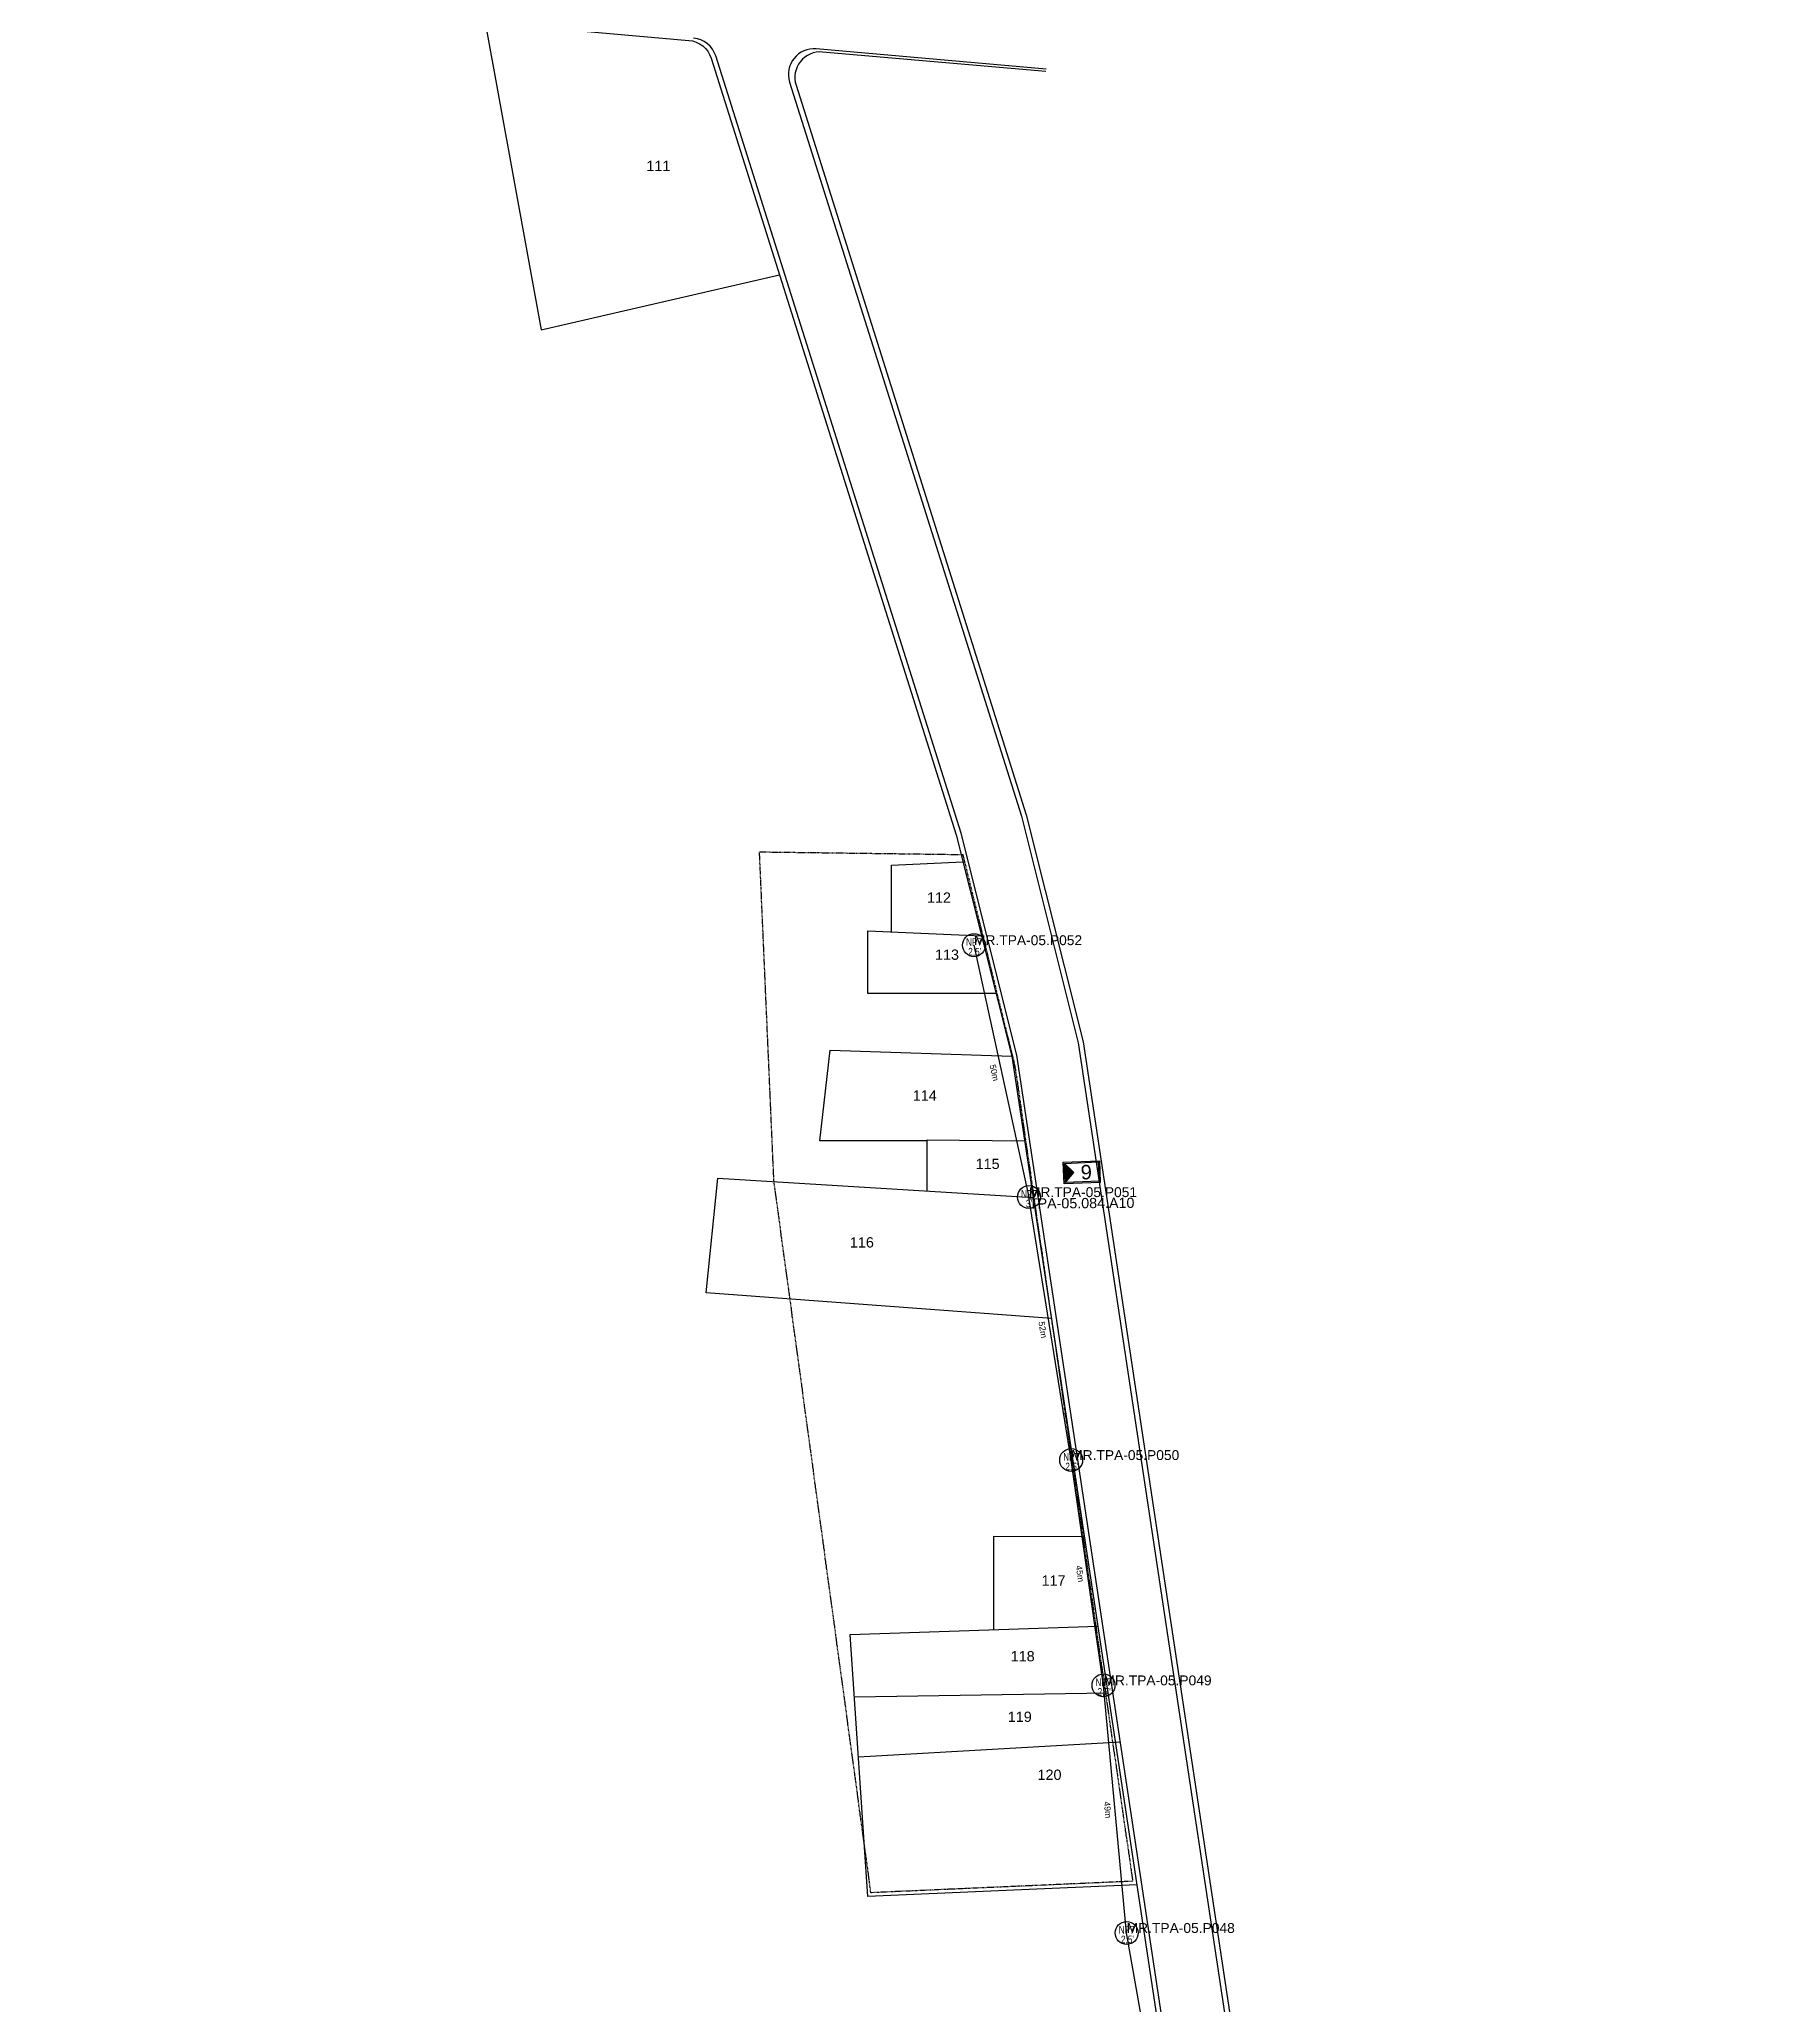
# Model space of a CAD drawing. Header units: millimetres. Extents: x -3298 to -2025, y 31979 to 33494.
# Drawn here: x -2366.1 to -2025.5, y 32449.5 to 32834 of the extents above; entities that cross this region are included whole.
import ezdxf
from ezdxf.enums import TextEntityAlignment as Align

# ---------------------------------------------------------------- set-up
doc = ezdxf.new("R2010")
doc.units = ezdxf.units.MM
doc.linetypes.add('PHANTOM2', pattern=[1.25, 0.625, -0.125, 0.125, -0.125, 0.125, -0.125])
for name, color, linetype in [('Base Map', 8, 'Continuous'), ('FAT', 30, 'Continuous'), ('Homepass Number', 6, 'Continuous'), ('NEW POLE 7m(2.5 inches)', 200, 'Continuous'), ('NEW POLE 7m(3 inches)', 4, 'Continuous'), ('NEW POLE ID 7m (2.5 inches)', 200, 'Continuous'), ('NEW POLE ID 7m(3 inches)', 4, 'Continuous'), ('SPAN KU', 161, 'Continuous')]:
    doc.layers.add(name, color=color, linetype=linetype)
for name, color, linetype, lineweight in [('FAT AREA', 134, 'PHANTOM2', 30), ('FO 24 CORE', 3, 'Continuous', 35), ('SLING WIRE', 4, 'Continuous', 30)]:
    doc.layers.add(name, color=color, linetype=linetype, lineweight=lineweight)
doc.styles.get("Standard").update_dxf_attribs({"font": 'arial.ttf'})
doc.styles.add('Title Block 3', font='dgn003.shx')
doc.dimstyles.new('瓦达西瓦', dxfattribs={"dimtxt": 1.2, "dimasz": 0, "dimexe": 1.25, "dimexo": 0.625, "dimgap": 0.05, "dimtad": 1, "dimdec": 0, "dimtxsty": 'Standard', "dimblk": 'ARCHTICK', "dimcen": 0, "dimse1": 1, "dimse2": 1, "dimsd1": 1, "dimsd2": 1, "dimclre": 256, "dimclrt": 256, "dimadec": 0, "dimazin": 0, "dimtfac": 1, "dimtdec": 0, "dimtmove": 2, "dimatfit": 3, "dimfxl": 1, "dimarcsym": 0})

# ---------------------------------------------------------------- blocks, each defined once
blk = doc.blocks.new('*U57')
at = {"color": 0, "linetype": 'ByBlock', "lineweight": -2}
blk.add_circle((0, 0), 2.24, dxfattribs=at)
at = {"color": 0, "linetype": 'ByBlock', "lineweight": -2, "style": 'Title Block 3', "width": 0.799091}
for s, p in [('NP7', (0, 0.62)), ('2,', (-0.46, -1.27)), ("5'", (0.83, -1.27))]:
    blk.add_text(s, height=1.488, dxfattribs=at).set_placement(p, align=Align.MIDDLE_CENTER)
blk = doc.blocks.new('*U53')
at = {"color": 0, "linetype": 'ByBlock', "lineweight": -2}
blk.add_circle((0, 0), 2.24, dxfattribs=at)
at = {"color": 0, "linetype": 'ByBlock', "lineweight": -2, "style": 'Title Block 3', "width": 0.799091}
for s, p in [('NP7', (0, 0.62)), ("3'", (0, -1.27))]:
    blk.add_text(s, height=1.488, dxfattribs=at).set_placement(p, align=Align.MIDDLE_CENTER)
blk = doc.blocks.new('FAT')
h = blk.add_hatch(color=2)
h.dxf.hatch_style = 1
h.paths.add_polyline_path([(-4.25, 2), (-4.25, -2), (-2.4, 0)])
for points in [[(-4.5, 2.25), (3, 2.25), (3, -2.25), (-4.5, -2.25)], [(-4.25, 2), (2.75, 2), (2.75, -2), (-4.25, -2)]]:
    blk.add_lwpolyline(points, close=True)
at = {"color": 2}
blk.add_lwpolyline([(-4.25, 2), (-4.25, -2), (-2.4, 0)], close=True, dxfattribs=at)
at = {"color": 7}
blk.add_attdef('FAT', text='', height=3, dxfattribs=at).set_placement((0.18, 0), align=Align.MIDDLE_CENTER)
blk = doc.blocks.new('*D102')
at = {"layer": 'Defpoints', "color": 0, "lineweight": 30, "ltscale": 0.7, "transparency": 16777216}
for p in [(-2153.41, 32463.53), (-2155.48, 32463.16), (-2144.9, 32415.21)]:
    blk.add_point(p, dxfattribs=at)
at = {"layer": 'SPAN KU', "lineweight": 30, "ltscale": 0.7, "transparency": 16777216, "insert": (-2150.57, 32439.12), "char_height": 1.2, "attachment_point": 5, "rotation": 279.9929}
blk.add_mtext('49m', dxfattribs=at)
blk = doc.blocks.new('_ArchTick')
at = {"color": 0, "linetype": 'ByBlock', "const_width": 0.15}
blk.add_lwpolyline([(-0.5, -0.5), (0.5, 0.5)], dxfattribs=at)
blk = doc.blocks.new('*D103')
at = {"layer": 'Defpoints', "color": 0, "lineweight": 30, "ltscale": 0.7, "transparency": 16777216}
for p in [(-2160.05, 32511.78), (-2157.95, 32511.97), (-2153.41, 32463.53)]:
    blk.add_point(p, dxfattribs=at)
at = {"layer": 'SPAN KU', "lineweight": 30, "ltscale": 0.7, "transparency": 16777216, "insert": (-2157.12, 32487.62), "char_height": 1.2, "attachment_point": 5, "rotation": 275.3545}
blk.add_mtext('49m', dxfattribs=at)
blk = doc.blocks.new('*D104')
at = {"layer": 'Defpoints', "color": 0, "lineweight": 30, "ltscale": 0.7, "transparency": 16777216}
for p in [(-2166.35, 32555.76), (-2164.27, 32556.05), (-2157.95, 32511.97)]:
    blk.add_point(p, dxfattribs=at)
at = {"layer": 'SPAN KU', "lineweight": 30, "ltscale": 0.7, "transparency": 16777216, "insert": (-2162.54, 32533.81), "char_height": 1.2, "attachment_point": 5, "rotation": 278.1536}
blk.add_mtext('45m', dxfattribs=at)
blk = doc.blocks.new('*D105')
at = {"layer": 'Defpoints', "color": 0, "lineweight": 30, "ltscale": 0.7, "transparency": 16777216}
for p in [(-2174.6, 32607.16), (-2172.53, 32607.49), (-2164.27, 32556.05)]:
    blk.add_point(p, dxfattribs=at)
at = {"layer": 'SPAN KU', "lineweight": 30, "ltscale": 0.7, "transparency": 16777216, "insert": (-2169.82, 32581.54), "char_height": 1.2, "attachment_point": 5, "rotation": 279.1225}
blk.add_mtext('52m', dxfattribs=at)
blk = doc.blocks.new('*D168')
at = {"layer": 'Defpoints', "color": 0, "lineweight": 30, "ltscale": 0.7, "transparency": 16777216}
for p in [(-2183.28, 32656.78), (-2174.58, 32607.04), (-2172.53, 32607.48)]:
    blk.add_point(p, dxfattribs=at)
at = {"layer": 'SPAN KU', "lineweight": 30, "ltscale": 0.7, "transparency": 16777216, "insert": (-2179.31, 32631.83), "char_height": 1.2, "attachment_point": 5, "rotation": 282.2992}
blk.add_mtext('50m', dxfattribs=at)

msp = doc.modelspace()

# ---------------------------------------------------------------- linework, layer by layer
at = {"layer": 'Base Map', "ltscale": 0.7}
for points in [[(-2300.91, 32839.21), (-2239.05, 32833.79, -0.303217), (-2234.72, 32830.32), (-2186.76, 32678.39), (-2175.87, 32635.07), (-2124.94, 32297.31, -0.52188), (-2130.89, 32291.66), (-2502.61, 32368.38), (-2813.13, 32415.9, -0.402156), (-2817.34, 32421.39), (-2812.34, 32466.41), (-2802.98, 32576.08, 0.388842), (-2804.63, 32578.22), (-2893.25, 32593.66, -0.432003), (-2894.86, 32596.09), (-2889.8, 32617.43), (-2875.03, 32706.59, 0.443531), (-2875.95, 32707.76), (-2933.47, 32711.51, -0.424207), (-2934.4, 32712.6), (-2931.54, 32741.4)], [(-2932.03, 32741.45), (-2934.95, 32712.14, 0.424207), (-2934.02, 32711.04), (-2876.53, 32707.29, -0.443531), (-2875.61, 32706.13), (-2890.29, 32617.53), (-2895.47, 32595.69, 0.432003), (-2893.86, 32593.26), (-2805.17, 32577.8, -0.388842), (-2803.52, 32575.66), (-2812.84, 32466.46), (-2817.89, 32420.97, 0.402156), (-2813.68, 32415.48), (-2502.7, 32367.88), (-2129.77, 32290.92, 0.52188), (-2123.81, 32296.56), (-2174.89, 32635.27), (-2185.8, 32678.66), (-2233.8, 32830.74, 0.303217), (-2238.13, 32834.21)], [(-2169.17, 32828.17), (-2214.14, 32832.11, 0.534664), (-2219.35, 32825.63), (-2174.01, 32682), (-2162.87, 32637.68), (-2111.76, 32298.78), (-2026.42, 31982.61)], [(-2169.21, 32827.67), (-2212.9, 32831.5, 0.534664), (-2218.1, 32825.01), (-2173.04, 32682.27), (-2161.89, 32637.88), (-2110.78, 32298.99), (-2025.45, 31982.87)]]:
    msp.add_lwpolyline(points, format="xyb", dxfattribs=at)
for points in [[(-2278.94, 32837.29), (-2267.95, 32777.14), (-2221.33, 32787.9)], [(-2199.39, 32659.4), (-2199.39, 32672.41), (-2185.43, 32673.09)], [(-2178.96, 32647.35), (-2204.03, 32647.35), (-2204.03, 32659.61), (-2181.79, 32658.62)], [(-2192.46, 32618.5), (-2213.43, 32618.5), (-2211.39, 32636.22), (-2175.87, 32635.07)], [(-2192.46, 32608.71), (-2192.46, 32618.66), (-2173.38, 32618.5)], [(-2168.13, 32583.73), (-2235.66, 32588.73), (-2233.4, 32611.22), (-2171.71, 32607.43)], [(-2179.37, 32522.87), (-2179.37, 32541.13), (-2161.7, 32541.1)], [(-2151.43, 32472.97), (-2204.05, 32470.67), (-2207.49, 32521.89), (-2159.06, 32523.58)], [(-2206.67, 32509.71), (-2157.09, 32510.48)], [(-2205.88, 32497.96), (-2154.63, 32500.92)]]:
    msp.add_lwpolyline(points, dxfattribs=at)
at = {"layer": 'FAT AREA', "color": 5, "lineweight": 30, "ltscale": 0.7}
msp.add_lwpolyline([(-2152.23, 32473.64), (-2203.44, 32471.4), (-2222.42, 32610.65), (-2225.24, 32675.03), (-2185.48, 32674.51), (-2175.26, 32633.02)], close=True, dxfattribs=at)
at = {"layer": 'FO 24 CORE', "lineweight": 30, "ltscale": 0.7}
msp.add_lwpolyline([(-2735.68, 32404.87), (-2696.08, 32398.43), (-2656.92, 32392.09), (-2619.33, 32385.71), (-2574.98, 32379.03), (-2539.52, 32374.71), (-2484.23, 32365.13), (-2434.15, 32356.41), (-2385.6, 32345.25), (-2349.95, 32338.11), (-2285.04, 32324.39), (-2242.02, 32314.88), (-2204.58, 32308.78), (-2156.52, 32298.69), (-2125.65, 32293.44), (-2134.32, 32343.41), (-2139.92, 32376.94), (-2144.9, 32415.21), (-2153.41, 32463.53), (-2157.95, 32511.97), (-2164.27, 32556.05), (-2172.53, 32607.49)], dxfattribs=at)
at = {"layer": 'SLING WIRE', "lineweight": 30, "ltscale": 0.7}
msp.add_lwpolyline([(-2183.28, 32656.78), (-2172.53, 32607.48)], dxfattribs=at)

# ---------------------------------------------------------------- block references
at = {"layer": 'FAT', "lineweight": 30, "ltscale": 0.7, "xscale": 0.9424579026324792, "yscale": 0.9424579026324792, "zscale": 0.9424579026324792, "rotation": 2.423739857319486}
msp.add_blockref('FAT', (-2161.48, 32612.37), dxfattribs=at).add_auto_attribs({'FAT': '9'})
at = {"layer": 'NEW POLE 7m(2.5 inches)'}
for p in [(-2183.28, 32656.78), (-2164.27, 32556.05), (-2157.95, 32511.97), (-2153.41, 32463.53)]:
    msp.add_blockref('*U57', p, dxfattribs=at)
at = {"layer": 'NEW POLE 7m(3 inches)'}
msp.add_blockref('*U53', (-2172.53, 32607.49), dxfattribs=at)

# ---------------------------------------------------------------- texts
at = {"layer": 'Base Map', "ltscale": 0.7}
msp.add_text('111', height=2.014, dxfattribs=at).set_placement((-2247.38, 32807.62), align=Align.BOTTOM_LEFT)
at = {"layer": 'FAT', "lineweight": 30}
msp.add_text('TPA-05.084.A10', height=2, rotation=0.3973, dxfattribs=at).set_placement((-2172.54, 32605.24))
at = {"layer": 'Homepass Number', "lineweight": 30, "ltscale": 0.7}
for s, p in [('112', (-2192.47, 32664.48)), ('113', (-2190.91, 32653.31)), ('114', (-2195.25, 32625.76)), ('115', (-2182.96, 32612.38)), ('116', (-2207.56, 32597.02)), ('117', (-2170.06, 32530.87)), ('118', (-2176.1, 32516.06)), ('119', (-2176.67, 32504.21)), ('120', (-2170.85, 32492.87))]:
    msp.add_text(s, height=2.014, dxfattribs=at).set_placement(p, align=Align.BOTTOM_LEFT)
at = {"layer": 'NEW POLE ID 7m (2.5 inches)', "lineweight": 30}
for s, p in [('MR.TPA-05.P052', (-2183.28, 32656.78)), ('MR.TPA-05.P050', (-2164.27, 32556.05)), ('MR.TPA-05.P049', (-2157.95, 32511.97)), ('MR.TPA-05.P048', (-2153.41, 32463.53))]:
    msp.add_text(s, height=1.9328, dxfattribs=at).set_placement(p)
at = {"layer": 'NEW POLE ID 7m(3 inches)', "lineweight": 30}
msp.add_text('MR.TPA-05.P051', height=1.9328, dxfattribs=at).set_placement((-2172.53, 32607.49))

# ---------------------------------------------------------------- dimensions: what is measured, and where the dimension line sits
at = {"layer": 'SPAN KU', "lineweight": 30, "ltscale": 0.7}
for p1, p2, distance, picture, middle in [((-2183.28, 32656.78), (-2172.53, 32607.48), -2.1, '*D168', (-2179.31, 32631.83)), ((-2164.27, 32556.05), (-2172.53, 32607.49), 2.1, '*D105', (-2169.82, 32581.54)), ((-2157.95, 32511.97), (-2164.27, 32556.05), 2.1, '*D104', (-2162.54, 32533.81)), ((-2153.41, 32463.53), (-2157.95, 32511.97), 2.1, '*D103', (-2157.12, 32487.62)), ((-2144.9, 32415.21), (-2153.41, 32463.53), 2.1, '*D102', (-2150.57, 32439.12))]:
    dim = msp.add_aligned_dim(p1=p1, p2=p2, distance=distance, dimstyle='瓦达西瓦', override={"dimpost": 'm'}, dxfattribs=at)
    dim.commit()
    dim.dimension.update_dxf_attribs({"geometry": picture, "text_midpoint": middle})

doc.saveas('drawing.dxf')
